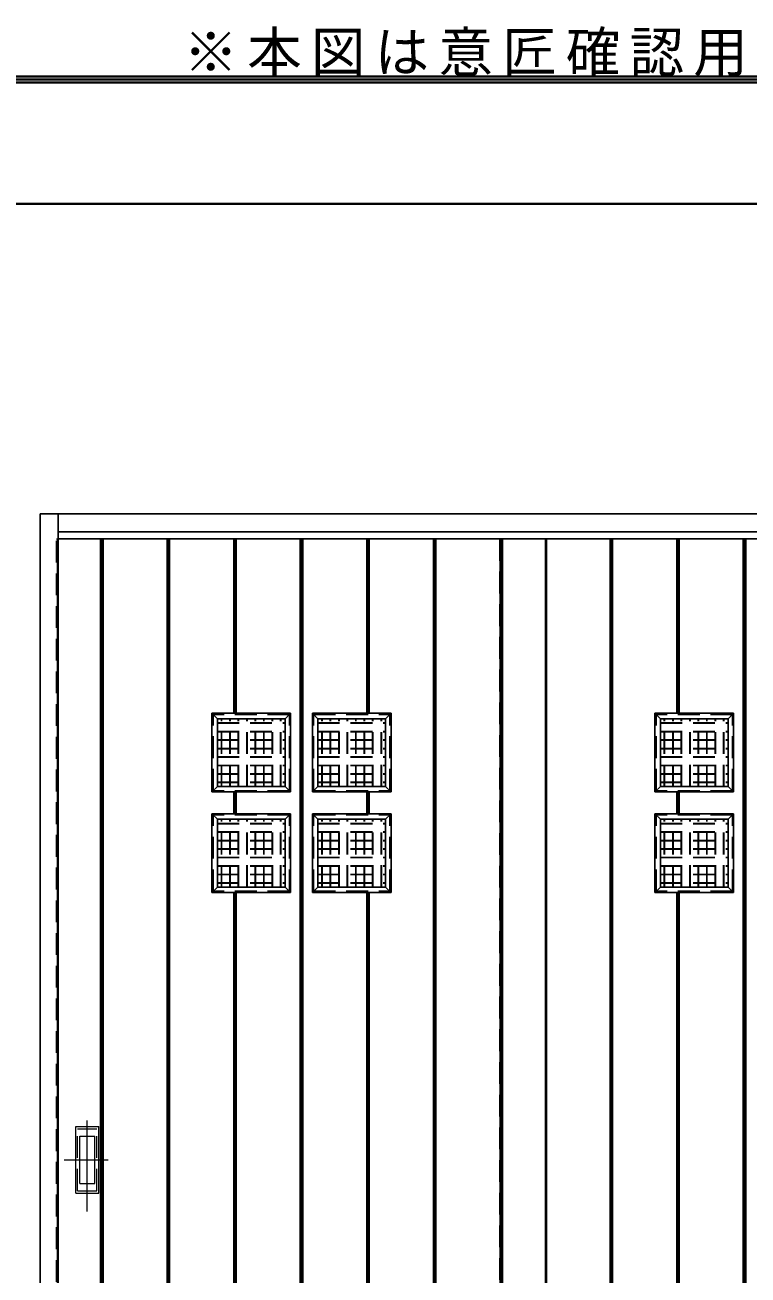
# Model space of a CAD drawing. Units: millimetres, scale not verified. Extents: x -6000 to 5700, y -4307 to 4260.
# Drawn here: x 1253 to 2448, y 2196 to 4260 of the extents above; entities that cross this region are included whole.
import ezdxf

# ---------------------------------------------------------------- set-up
doc = ezdxf.new("R2010")
doc.units = ezdxf.units.MM
doc.header["$LTSCALE"] = 30
doc.linetypes.add('CHAIN1', pattern=[8, 5, -1, 1, -1])
doc.linetypes.add('DASHED1', pattern=[1.8, 1.2, -0.6])
for name, color, linetype, lineweight in [('0-2_扉', 3, 'Continuous', 25), ('0-4_枠', 3, 'Continuous', 25), ('0-6_引手', 7, 'Continuous', 18), ('0-C_ハッチ', 4, 'DASHED1', 9), ('F-1_枠', 6, 'Continuous', 40)]:
    doc.layers.add(name, color=color, linetype=linetype, lineweight=lineweight)
doc.layers.add('0-A_文字', color=7, linetype='Continuous')
doc.styles.add('ＭＳ ゴシック', font='')
doc.styles.get('ＭＳ ゴシック').set_extended_font_data('MS Gothic')

msp = doc.modelspace()

# ---------------------------------------------------------------- linework, layer by layer
at = {"layer": '0-2_扉', "color": 4, "linetype": 'DASHED1', "lineweight": 9}
for p, q in [((1305, 3411.5), (1308, 3411.5)), ((1305, 1428.5), (1305, 3411.5)), ((2037, 3411.5), (2037, 1428.5))]:
    msp.add_line(p, q, dxfattribs=at)
at = {"layer": '0-2_扉'}
for p, q in [((1307, 1428.5), (1307, 3411.5)), ((1378, 1428.5), (1378, 3411.5)), ((1382, 1428.5), (1382, 3411.5)), ((1488, 1428.5), (1488, 3411.5)), ((1492, 1428.5), (1492, 3411.5)), ((1598, 3123.5), (1598, 3411.5)), ((1602, 3123.5), (1602, 3411.5)), ((1708, 1428.5), (1708, 3411.5)), ((1712, 1428.5), (1712, 3411.5)), ((1818, 3123.5), (1818, 3411.5)), ((1822, 3123.5), (1822, 3411.5)), ((1928, 1428.5), (1928, 3411.5)), ((1932, 1428.5), (1932, 3411.5)), ((2038, 1428.5), (2038, 3411.5)), ((2042, 1428.5), (2042, 3411.5)), ((2113, 1428.5), (2113, 3411.5)), ((2115, 1428.5), (2115, 3411.5)), ((2220, 1428.5), (2220, 3411.5)), ((2224, 1428.5), (2224, 3411.5)), ((2330, 3123.5), (2330, 3411.5)), ((2334, 3123.5), (2334, 3411.5)), ((2440, 1428.5), (2440, 3411.5)), ((2444, 1428.5), (2444, 3411.5)), ((1692, 3123.5), (1562, 3123.5)), ((1562, 2993.5), (1562, 3123.5)), ((1562, 3123.5), (1571, 3114.5)), ((1683, 3114.5), (1692, 3123.5)), ((1692, 2993.5), (1692, 3123.5)), ((1728, 3123.5), (1858, 3123.5)), ((1728, 2993.5), (1728, 3123.5)), ((1737, 3114.5), (1728, 3123.5)), ((1858, 3123.5), (1849, 3114.5)), ((1858, 2993.5), (1858, 3123.5)), ((2424, 3123.5), (2294, 3123.5)), ((2294, 2993.5), (2294, 3123.5)), ((2294, 3123.5), (2303, 3114.5)), ((2415, 3114.5), (2424, 3123.5)), ((2424, 2993.5), (2424, 3123.5)), ((1683, 3114.5), (1571, 3114.5)), ((1571, 3002.5), (1571, 3114.5)), ((1683, 3002.5), (1683, 3114.5)), ((1737, 3114.5), (1849, 3114.5)), ((1737, 3002.5), (1737, 3114.5)), ((1849, 3002.5), (1849, 3114.5)), ((2415, 3114.5), (2303, 3114.5)), ((2303, 3002.5), (2303, 3114.5)), ((2415, 3002.5), (2415, 3114.5)), ((1683, 3002.5), (1692, 2993.5)), ((1737, 3002.5), (1728, 2993.5)), ((2415, 3002.5), (2424, 2993.5)), ((1692, 2993.5), (1562, 2993.5)), ((1598, 2957.5), (1598, 2993.5)), ((1602, 2957.5), (1602, 2993.5)), ((1728, 2993.5), (1858, 2993.5)), ((1818, 2957.5), (1818, 2993.5)), ((1822, 2957.5), (1822, 2993.5)), ((2424, 2993.5), (2294, 2993.5)), ((2330, 2957.5), (2330, 2993.5)), ((2334, 2957.5), (2334, 2993.5)), ((1692, 2957.5), (1562, 2957.5)), ((1562, 2827.5), (1562, 2957.5)), ((1562, 2957.5), (1571, 2948.5)), ((1683, 2948.5), (1692, 2957.5)), ((1692, 2827.5), (1692, 2957.5)), ((1728, 2957.5), (1858, 2957.5)), ((1728, 2827.5), (1728, 2957.5)), ((1737, 2948.5), (1728, 2957.5)), ((1858, 2957.5), (1849, 2948.5)), ((1858, 2827.5), (1858, 2957.5)), ((2424, 2957.5), (2294, 2957.5)), ((2294, 2827.5), (2294, 2957.5)), ((2294, 2957.5), (2303, 2948.5)), ((2415, 2948.5), (2424, 2957.5)), ((2424, 2827.5), (2424, 2957.5)), ((1683, 2948.5), (1571, 2948.5)), ((1571, 2836.5), (1571, 2948.5)), ((1683, 2836.5), (1683, 2948.5)), ((1737, 2948.5), (1849, 2948.5)), ((1737, 2836.5), (1737, 2948.5)), ((1849, 2836.5), (1849, 2948.5)), ((2415, 2948.5), (2303, 2948.5)), ((2303, 2836.5), (2303, 2948.5)), ((2415, 2836.5), (2415, 2948.5)), ((1683, 2836.5), (1692, 2827.5)), ((1737, 2836.5), (1728, 2827.5)), ((2415, 2836.5), (2424, 2827.5)), ((1692, 2827.5), (1562, 2827.5)), ((1598, 1428.5), (1598, 2827.5)), ((1602, 1428.5), (1602, 2827.5)), ((1728, 2827.5), (1858, 2827.5)), ((1818, 1428.5), (1818, 2827.5)), ((1822, 1428.5), (1822, 2827.5)), ((2424, 2827.5), (2294, 2827.5)), ((2330, 1428.5), (2330, 2827.5)), ((2334, 1428.5), (2334, 2827.5))]:
    msp.add_line(p, q, dxfattribs=at)
at = {"layer": '0-2_扉', "color": 7, "lineweight": 18}
for p, q in [((1380, 1428.5), (1380, 3411.5)), ((1490, 1428.5), (1490, 3411.5)), ((1600, 3123.5), (1600, 3411.5)), ((1710, 1428.5), (1710, 3411.5)), ((1820, 3123.5), (1820, 3411.5)), ((1930, 1428.5), (1930, 3411.5)), ((2040, 1428.5), (2040, 3411.5)), ((2222, 1428.5), (2222, 3411.5)), ((2332, 3123.5), (2332, 3411.5)), ((2442, 1428.5), (2442, 3411.5)), ((1600, 2957.5), (1600, 2993.5)), ((1820, 2957.5), (1820, 2993.5)), ((2332, 2957.5), (2332, 2993.5)), ((1600, 1428.5), (1600, 2827.5)), ((1820, 1428.5), (1820, 2827.5)), ((2332, 1428.5), (2332, 2827.5))]:
    msp.add_line(p, q, dxfattribs=at)
at = {"layer": '0-2_扉', "linetype": 'DASHED1'}
for p, q in [((1690, 3121.5), (1564, 3121.5)), ((1690, 2995.5), (1690, 3121.5)), ((1730, 3121.5), (1856, 3121.5)), ((1730, 2995.5), (1730, 3121.5)), ((2422, 3121.5), (2296, 3121.5)), ((2422, 2995.5), (2422, 3121.5)), ((1690, 2955.5), (1564, 2955.5)), ((1690, 2829.5), (1690, 2955.5)), ((1730, 2955.5), (1856, 2955.5)), ((1730, 2829.5), (1730, 2955.5)), ((2422, 2955.5), (2296, 2955.5)), ((2422, 2829.5), (2422, 2955.5))]:
    msp.add_line(p, q, dxfattribs=at)
at = {"layer": '0-2_扉'}
for points in [[(1308, 3411.5), (3579, 3411.5), (3579, 1428.5)], [(1683, 3002.5), (1571, 3002.5), (1562, 2993.5)], [(1737, 3002.5), (1849, 3002.5), (1858, 2993.5)], [(2415, 3002.5), (2303, 3002.5), (2294, 2993.5)], [(1683, 2836.5), (1571, 2836.5), (1562, 2827.5)], [(1737, 2836.5), (1849, 2836.5), (1858, 2827.5)], [(2415, 2836.5), (2303, 2836.5), (2294, 2827.5)]]:
    msp.add_lwpolyline(points, dxfattribs=at)
at = {"layer": '0-2_扉', "linetype": 'DASHED1'}
for points in [[(1690, 2995.5), (1564, 2995.5), (1564, 3121.5)], [(1730, 2995.5), (1856, 2995.5), (1856, 3121.5)], [(2422, 2995.5), (2296, 2995.5), (2296, 3121.5)], [(1690, 2829.5), (1564, 2829.5), (1564, 2955.5)], [(1730, 2829.5), (1856, 2829.5), (1856, 2955.5)], [(2422, 2829.5), (2296, 2829.5), (2296, 2955.5)]]:
    msp.add_lwpolyline(points, dxfattribs=at)
at = {"layer": '0-4_枠'}
for p, q in [((1308, 1418), (1308, 3453)), ((1308, 3423), (4328, 3423))]:
    msp.add_line(p, q, dxfattribs=at)
for points in [[(1308, 1418), (1278, 1418), (1278, 3453)], [(1278, 3453), (4358, 3453), (4358, 1418)]]:
    msp.add_lwpolyline(points, dxfattribs=at)
at = {"layer": '0-6_引手', "linetype": 'CHAIN1'}
for p, q in [((1356, 2300.8), (1356, 2471.6)), ((1317.9, 2386), (1390.4, 2386))]:
    msp.add_line(p, q, dxfattribs=at)
at = {"layer": '0-6_引手'}
for p, q in [((1337, 2441), (1375, 2441)), ((1337, 2331), (1337, 2441)), ((1375, 2331), (1375, 2441)), ((1343.5, 2425), (1368.5, 2425)), ((1343.5, 2347), (1343.5, 2425)), ((1368.5, 2347), (1368.5, 2425)), ((1343.5, 2347), (1368.5, 2347)), ((1337, 2331), (1375, 2331))]:
    msp.add_line(p, q, dxfattribs=at)
at = {"layer": '0-6_引手', "linetype": 'DASHED1'}
for p, q in [((1372, 2335), (1372, 2437)), ((1340, 2335), (1372, 2335))]:
    msp.add_line(p, q, dxfattribs=at)
msp.add_lwpolyline([(1340, 2335), (1340, 2437), (1372, 2437)], dxfattribs=at)
at = {"layer": '0-C_ハッチ'}
for p, q in [((1571, 3108), (1683, 3108)), ((1571, 3107), (1683, 3107)), ((1577.5, 3002.5), (1577.5, 3114.5)), ((1578.5, 3002.5), (1578.5, 3114.5)), ((1591.5, 3002.5), (1591.5, 3114.5)), ((1592.5, 3002.5), (1592.5, 3114.5)), ((1605.5, 3002.5), (1605.5, 3114.5)), ((1606.5, 3002.5), (1606.5, 3114.5)), ((1619.5, 3002.5), (1619.5, 3114.5)), ((1620.5, 3002.5), (1620.5, 3114.5)), ((1633.5, 3002.5), (1633.5, 3114.5)), ((1634.5, 3002.5), (1634.5, 3114.5)), ((1647.5, 3002.5), (1647.5, 3114.5)), ((1648.5, 3002.5), (1648.5, 3114.5)), ((1661.5, 3002.5), (1661.5, 3114.5)), ((1662.5, 3002.5), (1662.5, 3114.5)), ((1675.5, 3002.5), (1675.5, 3114.5)), ((1676.5, 3002.5), (1676.5, 3114.5)), ((1737, 3108), (1849, 3108)), ((1737, 3107), (1849, 3107)), ((1743.5, 3002.5), (1743.5, 3114.5)), ((1744.5, 3002.5), (1744.5, 3114.5)), ((1757.5, 3002.5), (1757.5, 3114.5)), ((1758.5, 3002.5), (1758.5, 3114.5)), ((1771.5, 3002.5), (1771.5, 3114.5)), ((1772.5, 3002.5), (1772.5, 3114.5)), ((1785.5, 3002.5), (1785.5, 3114.5)), ((1786.5, 3002.5), (1786.5, 3114.5)), ((1799.5, 3002.5), (1799.5, 3114.5)), ((1800.5, 3002.5), (1800.5, 3114.5)), ((1813.5, 3002.5), (1813.5, 3114.5)), ((1814.5, 3002.5), (1814.5, 3114.5)), ((1827.5, 3002.5), (1827.5, 3114.5)), ((1828.5, 3002.5), (1828.5, 3114.5)), ((1841.5, 3002.5), (1841.5, 3114.5)), ((1842.5, 3002.5), (1842.5, 3114.5)), ((2303, 3108), (2415, 3108)), ((2303, 3107), (2415, 3107)), ((2309.5, 3002.5), (2309.5, 3114.5)), ((2310.5, 3002.5), (2310.5, 3114.5)), ((2323.5, 3002.5), (2323.5, 3114.5)), ((2324.5, 3002.5), (2324.5, 3114.5)), ((2337.5, 3002.5), (2337.5, 3114.5)), ((2338.5, 3002.5), (2338.5, 3114.5)), ((2351.5, 3002.5), (2351.5, 3114.5)), ((2352.5, 3002.5), (2352.5, 3114.5)), ((2365.5, 3002.5), (2365.5, 3114.5)), ((2366.5, 3002.5), (2366.5, 3114.5)), ((2379.5, 3002.5), (2379.5, 3114.5)), ((2380.5, 3002.5), (2380.5, 3114.5)), ((2393.5, 3002.5), (2393.5, 3114.5)), ((2394.5, 3002.5), (2394.5, 3114.5)), ((2407.5, 3002.5), (2407.5, 3114.5)), ((2408.5, 3002.5), (2408.5, 3114.5)), ((1571, 3094), (1683, 3094)), ((1571, 3093), (1683, 3093)), ((1571, 3080), (1683, 3080)), ((1571, 3079), (1683, 3079)), ((1737, 3094), (1849, 3094)), ((1737, 3093), (1849, 3093)), ((1737, 3080), (1849, 3080)), ((1737, 3079), (1849, 3079)), ((2303, 3094), (2415, 3094)), ((2303, 3093), (2415, 3093)), ((2303, 3080), (2415, 3080)), ((2303, 3079), (2415, 3079)), ((1571, 3066), (1683, 3066)), ((1571, 3065), (1683, 3065)), ((1737, 3066), (1849, 3066)), ((1737, 3065), (1849, 3065)), ((2303, 3066), (2415, 3066)), ((2303, 3065), (2415, 3065)), ((1571, 3052), (1683, 3052)), ((1571, 3051), (1683, 3051)), ((1571, 3038), (1683, 3038)), ((1571, 3037), (1683, 3037)), ((1737, 3052), (1849, 3052)), ((1737, 3051), (1849, 3051)), ((1737, 3038), (1849, 3038)), ((1737, 3037), (1849, 3037)), ((2303, 3052), (2415, 3052)), ((2303, 3051), (2415, 3051)), ((2303, 3038), (2415, 3038)), ((2303, 3037), (2415, 3037)), ((1571, 3024), (1683, 3024)), ((1571, 3023), (1683, 3023)), ((1737, 3024), (1849, 3024)), ((1737, 3023), (1849, 3023)), ((2303, 3024), (2415, 3024)), ((2303, 3023), (2415, 3023)), ((1571, 3010), (1683, 3010)), ((1571, 3009), (1683, 3009)), ((1737, 3010), (1849, 3010)), ((1737, 3009), (1849, 3009)), ((2303, 3010), (2415, 3010)), ((2303, 3009), (2415, 3009)), ((1571, 2942), (1683, 2942)), ((1571, 2941), (1683, 2941)), ((1577.5, 2836.5), (1577.5, 2948.5)), ((1578.5, 2836.5), (1578.5, 2948.5)), ((1591.5, 2836.5), (1591.5, 2948.5)), ((1592.5, 2836.5), (1592.5, 2948.5)), ((1605.5, 2836.5), (1605.5, 2948.5)), ((1606.5, 2836.5), (1606.5, 2948.5)), ((1619.5, 2836.5), (1619.5, 2948.5)), ((1620.5, 2836.5), (1620.5, 2948.5)), ((1633.5, 2836.5), (1633.5, 2948.5)), ((1634.5, 2836.5), (1634.5, 2948.5)), ((1647.5, 2836.5), (1647.5, 2948.5)), ((1648.5, 2836.5), (1648.5, 2948.5)), ((1661.5, 2836.5), (1661.5, 2948.5)), ((1662.5, 2836.5), (1662.5, 2948.5)), ((1675.5, 2836.5), (1675.5, 2948.5)), ((1676.5, 2836.5), (1676.5, 2948.5)), ((1737, 2942), (1849, 2942)), ((1737, 2941), (1849, 2941)), ((1743.5, 2836.5), (1743.5, 2948.5)), ((1744.5, 2836.5), (1744.5, 2948.5)), ((1757.5, 2836.5), (1757.5, 2948.5)), ((1758.5, 2836.5), (1758.5, 2948.5)), ((1771.5, 2836.5), (1771.5, 2948.5)), ((1772.5, 2836.5), (1772.5, 2948.5)), ((1785.5, 2836.5), (1785.5, 2948.5)), ((1786.5, 2836.5), (1786.5, 2948.5)), ((1799.5, 2836.5), (1799.5, 2948.5)), ((1800.5, 2836.5), (1800.5, 2948.5)), ((1813.5, 2836.5), (1813.5, 2948.5)), ((1814.5, 2836.5), (1814.5, 2948.5)), ((1827.5, 2836.5), (1827.5, 2948.5)), ((1828.5, 2836.5), (1828.5, 2948.5)), ((1841.5, 2836.5), (1841.5, 2948.5)), ((1842.5, 2836.5), (1842.5, 2948.5)), ((2303, 2942), (2415, 2942)), ((2303, 2941), (2415, 2941)), ((2309.5, 2836.5), (2309.5, 2948.5)), ((2310.5, 2836.5), (2310.5, 2948.5)), ((2323.5, 2836.5), (2323.5, 2948.5)), ((2324.5, 2836.5), (2324.5, 2948.5)), ((2337.5, 2836.5), (2337.5, 2948.5)), ((2338.5, 2836.5), (2338.5, 2948.5)), ((2351.5, 2836.5), (2351.5, 2948.5)), ((2352.5, 2836.5), (2352.5, 2948.5)), ((2365.5, 2836.5), (2365.5, 2948.5)), ((2366.5, 2836.5), (2366.5, 2948.5)), ((2379.5, 2836.5), (2379.5, 2948.5)), ((2380.5, 2836.5), (2380.5, 2948.5)), ((2393.5, 2836.5), (2393.5, 2948.5)), ((2394.5, 2836.5), (2394.5, 2948.5)), ((2407.5, 2836.5), (2407.5, 2948.5)), ((2408.5, 2836.5), (2408.5, 2948.5)), ((1571, 2928), (1683, 2928)), ((1571, 2927), (1683, 2927)), ((1571, 2914), (1683, 2914)), ((1571, 2913), (1683, 2913)), ((1737, 2928), (1849, 2928)), ((1737, 2927), (1849, 2927)), ((1737, 2914), (1849, 2914)), ((1737, 2913), (1849, 2913)), ((2303, 2928), (2415, 2928)), ((2303, 2927), (2415, 2927)), ((2303, 2914), (2415, 2914)), ((2303, 2913), (2415, 2913)), ((1571, 2900), (1683, 2900)), ((1571, 2899), (1683, 2899)), ((1737, 2900), (1849, 2900)), ((1737, 2899), (1849, 2899)), ((2303, 2900), (2415, 2900)), ((2303, 2899), (2415, 2899)), ((1571, 2886), (1683, 2886)), ((1571, 2885), (1683, 2885)), ((1571, 2872), (1683, 2872)), ((1571, 2871), (1683, 2871)), ((1737, 2886), (1849, 2886)), ((1737, 2885), (1849, 2885)), ((1737, 2872), (1849, 2872)), ((1737, 2871), (1849, 2871)), ((2303, 2886), (2415, 2886)), ((2303, 2885), (2415, 2885)), ((2303, 2872), (2415, 2872)), ((2303, 2871), (2415, 2871)), ((1571, 2858), (1683, 2858)), ((1571, 2857), (1683, 2857)), ((1737, 2858), (1849, 2858)), ((1737, 2857), (1849, 2857)), ((2303, 2858), (2415, 2858)), ((2303, 2857), (2415, 2857)), ((1571, 2844), (1683, 2844)), ((1571, 2843), (1683, 2843)), ((1737, 2844), (1849, 2844)), ((1737, 2843), (1849, 2843)), ((2303, 2844), (2415, 2844)), ((2303, 2843), (2415, 2843))]:
    msp.add_line(p, q, dxfattribs=at)
at = {"layer": 'F-1_枠'}
for p, q in [((-6000, 4175), (5700, 4175)), ((-6000, 4170), (5700, 4170)), ((-6000, 4165), (5700, 4165)), ((-6000, 3965), (5700, 3965))]:
    msp.add_line(p, q, dxfattribs=at)

# ---------------------------------------------------------------- texts
at = {"layer": '0-A_文字', "insert": (1515, 4175), "char_height": 65.98, "attachment_point": 7, "style": 'ＭＳ ゴシック'}
msp.add_mtext('\\T1.17;※本図は意匠確認用です。\u3000表記の簡略化している部位がございますのでご注意下さい。', dxfattribs=at)

doc.saveas('drawing.dxf')
